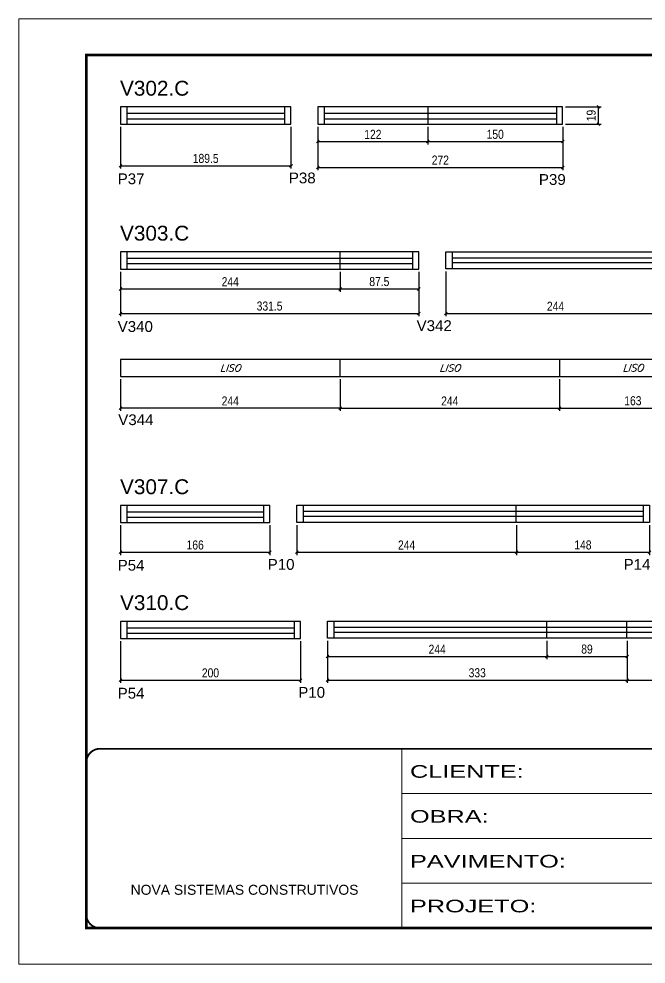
# Model space of a CAD drawing. Header units: millimetres. Extents: x 1959 to 8212, y 239 to 4735.
# Drawn here: x 3557 to 4254, y 2537 to 3587 of the extents above; entities that cross this region are included whole.
import ezdxf

# ---------------------------------------------------------------- set-up
doc = ezdxf.new("R2010")
doc.units = ezdxf.units.MM
doc.linetypes.add('CONTINUO', pattern=[0])
doc.linetypes.add('DASHED', pattern=[0.75, 0.5, -0.25])
for name, color, linetype in [('5', 5, 'Continuous'), ('COTA', 241, 'Continuous'), ('NOMENCLATURA', 7, 'Continuous'), ('Painéis', 200, 'Continuous'), ('SARR_2.2x7', 40, 'Continuous'), ('texto', 7, 'Continuous')]:
    doc.layers.add(name, color=color, linetype=linetype)
doc.layers.add('Folhas', color=255, linetype='Continuous', lineweight=9)
doc.layers.add('SARRAFO DE PRESSAO', color=251, linetype='DASHED', lineweight=9)
doc.styles.add('ARIAL', font='arial.ttf')
doc.styles.add('COTA TECNICA', font='techl___.ttf', dxfattribs={"height": 10})
doc.styles.add('COTA TECNICA-50', font='techl___.ttf', dxfattribs={"height": 10})
doc.styles.add('ROMANS', font='romans.shx')
doc.styles.get("Standard").update_dxf_attribs({"font": 'arial.ttf'})
doc.styles.add('Tecnologia', font='')
doc.styles.get('Tecnologia').set_extended_font_data('Forgotten Futurist')
doc.dimstyles.new('COTA PAINEL-50', dxfattribs={"dimtxt": 10, "dimasz": 3, "dimexe": 3, "dimexo": 3, "dimgap": 3, "dimtad": 1, "dimdec": 1, "dimzin": 12, "dimdsep": 46, "dimtxsty": 'COTA TECNICA-50', "dimblk1": 'OBLIQUE', "dimblk2": 'OBLIQUE', "dimsah": 1, "dimcen": 0.9, "dimclrd": 4, "dimclre": 4, "dimclrt": 240, "dimadec": 1, "dimazin": 3, "dimtfac": 1, "dimtdec": 1, "dimtmove": 0, "dimatfit": 3, "dimfxl": 1, "dimtolj": 1, "dimtzin": 12, "dimarcsym": 0})
doc.dimstyles.new('PAINEL', dxfattribs={"dimtxt": 10, "dimasz": 3, "dimexe": 3, "dimexo": 3, "dimgap": 3, "dimtad": 1, "dimdec": 1, "dimzin": 12, "dimdsep": 46, "dimtxsty": 'COTA TECNICA', "dimblk1": 'OBLIQUE', "dimblk2": 'OBLIQUE', "dimsah": 1, "dimcen": 0.9, "dimclrd": 4, "dimclre": 4, "dimclrt": 240, "dimadec": 1, "dimazin": 3, "dimtfac": 1, "dimtdec": 1, "dimtmove": 0, "dimatfit": 3, "dimfxl": 1, "dimtolj": 1, "dimtzin": 12, "dimarcsym": 0})

# ---------------------------------------------------------------- blocks, each defined once
blk = doc.blocks.new('9999999999')
at = {"color": 30, "linetype": 'CONTINUO'}
for p, q in [((98564.6, 34230.2), (98564.6, 34429.4)), ((98564.6, 34379.6), (99584, 34379.6)), ((98564.6, 34329.8), (99488, 34329.8)), ((98564.6, 34280), (99488, 34280))]:
    blk.add_line(p, q, dxfattribs=at)
at = {"color": 30, "linetype": 'CONTINUO', "const_width": 2}
blk.add_lwpolyline([(99584, 34230.2), (99584, 34414.4, 0.414214), (99569, 34429.4), (98229, 34429.4, 0.414214), (98214, 34414.4), (98214, 34245.2, 0.414214), (98229, 34230.2), (99584, 34230.2)], format="xyb", dxfattribs=at)
at = {"layer": 'Folhas'}
blk.add_lwpolyline([(98139, 34190.2), (99624, 34190.2), (99624, 35240.2), (98139, 35240.2)], close=True, dxfattribs=at)
at = {"layer": 'Folhas', "color": 30, "const_width": 3}
blk.add_lwpolyline([(98214, 34230.2), (99584, 34230.2), (99584, 35200.2), (98214, 35200.2)], close=True, dxfattribs=at)
at = {"color": 7, "linetype": 'Continuous', "ltscale": 5, "style": 'ARIAL'}
blk.add_text('NOVA SISTEMAS CONSTRUTIVOS', height=11.059, dxfattribs=at).set_placement((98263.2, 34267.2))
at = {"layer": 'Folhas', "color": 7, "style": 'Tecnologia', "width": 1.5}
for s, p in [('CLIENTE:', (98573.7, 34397.2)), ('OBRA:', (98573.7, 34347.3)), ('PAVIMENTO:', (98573.7, 34297.5)), ('PROJETO:', (98573.7, 34247.7))]:
    blk.add_text(s, height=14, dxfattribs=at).set_placement(p)
blk = doc.blocks.new('_Oblique')
at = {"color": 0, "linetype": 'ByBlock', "lineweight": -2}
blk.add_line((-0.5, -0.5), (0.5, 0.5), dxfattribs=at)
blk = doc.blocks.new('*D14')
at = {"layer": 'COTA', "color": 4, "linetype": 'ByBlock', "lineweight": -2, "transparency": 16777216}
for p, q in [((3670.2, 3305.8), (3670.2, 3256.3)), ((4001.7, 3305.8), (4001.7, 3256.3)), ((3670.2, 3259.3), (4001.7, 3259.3))]:
    blk.add_line(p, q, dxfattribs=at)
at = {"layer": 'Defpoints', "color": 0, "linetype": 'ByBlock', "transparency": 16777216}
for p in [(3670.2, 3308.8), (4001.7, 3308.8), (4001.7, 3259.3)]:
    blk.add_point(p, dxfattribs=at)
at = {"layer": 'COTA', "color": 4, "linetype": 'ByBlock', "lineweight": -2, "transparency": 16777216, "xscale": 3, "yscale": 3, "zscale": 3, "rotation": 180}
blk.add_blockref('_Oblique', (3670.2, 3259.3), dxfattribs=at)
at = {"layer": 'COTA', "color": 4, "linetype": 'ByBlock', "lineweight": -2, "transparency": 16777216, "xscale": 3, "yscale": 3, "zscale": 3}
blk.add_blockref('_Oblique', (4001.7, 3259.3), dxfattribs=at)
at = {"layer": 'COTA', "color": 240, "linetype": 'ByBlock', "transparency": 16777216, "insert": (3835.9, 3267.6), "char_height": 10, "attachment_point": 5, "style": 'COTA TECNICA-50'}
blk.add_mtext('\\A1;331.5', dxfattribs=at)
blk = doc.blocks.new('*D11')
at = {"layer": 'COTA', "color": 4, "linetype": 'ByBlock', "lineweight": -2, "transparency": 16777216}
for p, q in [((4031.7, 3306), (4031.7, 3256.3)), ((4275.7, 3306), (4275.7, 3256.3)), ((4031.7, 3259.3), (4275.7, 3259.3))]:
    blk.add_line(p, q, dxfattribs=at)
at = {"layer": 'Defpoints', "color": 0, "linetype": 'ByBlock', "transparency": 16777216}
for p in [(4031.7, 3309), (4275.7, 3309), (4275.7, 3259.3)]:
    blk.add_point(p, dxfattribs=at)
at = {"layer": 'COTA', "color": 4, "linetype": 'ByBlock', "lineweight": -2, "transparency": 16777216, "xscale": 3, "yscale": 3, "zscale": 3, "rotation": 180}
blk.add_blockref('_Oblique', (4031.7, 3259.3), dxfattribs=at)
at = {"layer": 'COTA', "color": 4, "linetype": 'ByBlock', "lineweight": -2, "transparency": 16777216, "xscale": 3, "yscale": 3, "zscale": 3}
blk.add_blockref('_Oblique', (4275.7, 3259.3), dxfattribs=at)
at = {"layer": 'COTA', "color": 240, "linetype": 'ByBlock', "transparency": 16777216, "insert": (4153.7, 3267.4), "char_height": 10, "attachment_point": 5, "style": 'COTA TECNICA-50'}
blk.add_mtext('\\A1;244', dxfattribs=at)
blk = doc.blocks.new('*D15')
at = {"layer": 'COTA', "color": 4, "lineweight": -2, "transparency": 16777216}
for p, q in [((3670.2, 3305.8), (3670.2, 3283.6)), ((3914.2, 3305.8), (3914.2, 3283.6)), ((3670.2, 3286.6), (3914.2, 3286.6))]:
    blk.add_line(p, q, dxfattribs=at)
at = {"layer": 'Defpoints', "color": 0, "transparency": 16777216}
for p in [(3670.2, 3308.8), (3914.2, 3308.8), (3914.2, 3286.6)]:
    blk.add_point(p, dxfattribs=at)
at = {"layer": 'COTA', "color": 4, "lineweight": -2, "transparency": 16777216, "xscale": 3, "yscale": 3, "zscale": 3, "rotation": 180}
blk.add_blockref('_Oblique', (3670.2, 3286.6), dxfattribs=at)
at = {"layer": 'COTA', "color": 4, "lineweight": -2, "transparency": 16777216, "xscale": 3, "yscale": 3, "zscale": 3}
blk.add_blockref('_Oblique', (3914.2, 3286.6), dxfattribs=at)
at = {"layer": 'COTA', "color": 240, "transparency": 16777216, "insert": (3792.2, 3294.7), "char_height": 10, "attachment_point": 5, "style": 'COTA TECNICA'}
blk.add_mtext('\\A1;244', dxfattribs=at)
blk = doc.blocks.new('*D16')
at = {"layer": 'COTA', "color": 4, "lineweight": -2, "transparency": 16777216}
for p, q in [((3914.2, 3305.8), (3914.2, 3283.6)), ((4001.7, 3305.8), (4001.7, 3283.6)), ((3914.2, 3286.6), (4001.7, 3286.6))]:
    blk.add_line(p, q, dxfattribs=at)
at = {"layer": 'Defpoints', "color": 0, "transparency": 16777216}
for p in [(3914.2, 3308.8), (4001.7, 3308.8), (4001.7, 3286.6)]:
    blk.add_point(p, dxfattribs=at)
at = {"layer": 'COTA', "color": 4, "lineweight": -2, "transparency": 16777216, "xscale": 3, "yscale": 3, "zscale": 3, "rotation": 180}
blk.add_blockref('_Oblique', (3914.2, 3286.6), dxfattribs=at)
at = {"layer": 'COTA', "color": 4, "lineweight": -2, "transparency": 16777216, "xscale": 3, "yscale": 3, "zscale": 3}
blk.add_blockref('_Oblique', (4001.7, 3286.6), dxfattribs=at)
at = {"layer": 'COTA', "color": 240, "transparency": 16777216, "insert": (3957.9, 3294.8), "char_height": 10, "attachment_point": 5, "style": 'COTA TECNICA'}
blk.add_mtext('\\A1;87.5', dxfattribs=at)
blk = doc.blocks.new('*D17')
at = {"layer": 'COTA', "color": 4, "lineweight": -2, "transparency": 16777216}
for p, q in [((3670.2, 3186.4), (3670.2, 3151.2)), ((3914.2, 3186.4), (3914.2, 3151.2)), ((3914.2, 3154.2), (3670.2, 3154.2))]:
    blk.add_line(p, q, dxfattribs=at)
at = {"layer": 'Defpoints', "color": 0, "transparency": 16777216}
for p in [(3670.2, 3189.4), (3914.2, 3189.4), (3670.2, 3154.2)]:
    blk.add_point(p, dxfattribs=at)
at = {"layer": 'COTA', "color": 4, "lineweight": -2, "transparency": 16777216, "xscale": 3, "yscale": 3, "zscale": 3, "rotation": 180}
blk.add_blockref('_Oblique', (3670.2, 3154.2), dxfattribs=at)
at = {"layer": 'COTA', "color": 4, "lineweight": -2, "transparency": 16777216, "xscale": 3, "yscale": 3, "zscale": 3}
blk.add_blockref('_Oblique', (3914.2, 3154.2), dxfattribs=at)
at = {"layer": 'COTA', "color": 240, "transparency": 16777216, "insert": (3792.2, 3162.2), "char_height": 10, "attachment_point": 5, "style": 'COTA TECNICA'}
blk.add_mtext('\\A1;244', dxfattribs=at)
blk = doc.blocks.new('*D18')
at = {"layer": 'COTA', "color": 4, "lineweight": -2, "transparency": 16777216}
for p, q in [((3914.2, 3186.4), (3914.2, 3151.2)), ((4158.2, 3186.4), (4158.2, 3151.2)), ((3914.2, 3154.2), (4158.2, 3154.2))]:
    blk.add_line(p, q, dxfattribs=at)
at = {"layer": 'Defpoints', "color": 0, "transparency": 16777216}
for p in [(3914.2, 3189.4), (4158.2, 3189.4), (4158.2, 3154.2)]:
    blk.add_point(p, dxfattribs=at)
at = {"layer": 'COTA', "color": 4, "lineweight": -2, "transparency": 16777216, "xscale": 3, "yscale": 3, "zscale": 3, "rotation": 180}
blk.add_blockref('_Oblique', (3914.2, 3154.2), dxfattribs=at)
at = {"layer": 'COTA', "color": 4, "lineweight": -2, "transparency": 16777216, "xscale": 3, "yscale": 3, "zscale": 3}
blk.add_blockref('_Oblique', (4158.2, 3154.2), dxfattribs=at)
at = {"layer": 'COTA', "color": 240, "transparency": 16777216, "insert": (4036.2, 3162.2), "char_height": 10, "attachment_point": 5, "style": 'COTA TECNICA'}
blk.add_mtext('\\A1;244', dxfattribs=at)
blk = doc.blocks.new('*D19')
at = {"layer": 'COTA', "color": 4, "lineweight": -2, "transparency": 16777216}
for p, q in [((4158.2, 3186.4), (4158.2, 3151.2)), ((4321.2, 3186.4), (4321.2, 3151.2)), ((4158.2, 3154.2), (4321.2, 3154.2))]:
    blk.add_line(p, q, dxfattribs=at)
at = {"layer": 'Defpoints', "color": 0, "transparency": 16777216}
for p in [(4158.2, 3189.4), (4321.2, 3189.4), (4321.2, 3154.2)]:
    blk.add_point(p, dxfattribs=at)
at = {"layer": 'COTA', "color": 4, "lineweight": -2, "transparency": 16777216, "xscale": 3, "yscale": 3, "zscale": 3, "rotation": 180}
blk.add_blockref('_Oblique', (4158.2, 3154.2), dxfattribs=at)
at = {"layer": 'COTA', "color": 4, "lineweight": -2, "transparency": 16777216, "xscale": 3, "yscale": 3, "zscale": 3}
blk.add_blockref('_Oblique', (4321.2, 3154.2), dxfattribs=at)
at = {"layer": 'COTA', "color": 240, "transparency": 16777216, "insert": (4239.7, 3162.4), "char_height": 10, "attachment_point": 5, "style": 'COTA TECNICA'}
blk.add_mtext('\\A1;163', dxfattribs=at)
blk = doc.blocks.new('*D21')
at = {"layer": 'COTA', "color": 4, "linetype": 'ByBlock', "lineweight": -2, "transparency": 16777216}
for p, q in [((3670.2, 3466.8), (3670.2, 3420.4)), ((3859.7, 3466.8), (3859.7, 3420.4)), ((3670.2, 3423.4), (3859.7, 3423.4))]:
    blk.add_line(p, q, dxfattribs=at)
at = {"layer": 'Defpoints', "color": 0, "linetype": 'ByBlock', "transparency": 16777216}
for p in [(3670.2, 3469.8), (3859.7, 3469.8), (3859.7, 3423.4)]:
    blk.add_point(p, dxfattribs=at)
at = {"layer": 'COTA', "color": 4, "linetype": 'ByBlock', "lineweight": -2, "transparency": 16777216, "xscale": 3, "yscale": 3, "zscale": 3, "rotation": 180}
blk.add_blockref('_Oblique', (3670.2, 3423.4), dxfattribs=at)
at = {"layer": 'COTA', "color": 4, "linetype": 'ByBlock', "lineweight": -2, "transparency": 16777216, "xscale": 3, "yscale": 3, "zscale": 3}
blk.add_blockref('_Oblique', (3859.7, 3423.4), dxfattribs=at)
at = {"layer": 'COTA', "color": 240, "linetype": 'ByBlock', "transparency": 16777216, "insert": (3764.9, 3431.6), "char_height": 10, "attachment_point": 5, "style": 'COTA TECNICA-50'}
blk.add_mtext('\\A1;189.5', dxfattribs=at)
blk = doc.blocks.new('*D23')
at = {"layer": 'COTA', "color": 4, "linetype": 'ByBlock', "lineweight": -2, "transparency": 16777216}
for p, q in [((3889.7, 3466.8), (3889.7, 3418.7)), ((4161.7, 3466.8), (4161.7, 3418.7)), ((3889.7, 3421.7), (4161.7, 3421.7))]:
    blk.add_line(p, q, dxfattribs=at)
at = {"layer": 'Defpoints', "color": 0, "linetype": 'ByBlock', "transparency": 16777216}
for p in [(3889.7, 3469.8), (4161.7, 3469.8), (4161.7, 3421.7)]:
    blk.add_point(p, dxfattribs=at)
at = {"layer": 'COTA', "color": 4, "linetype": 'ByBlock', "lineweight": -2, "transparency": 16777216, "xscale": 3, "yscale": 3, "zscale": 3, "rotation": 180}
blk.add_blockref('_Oblique', (3889.7, 3421.7), dxfattribs=at)
at = {"layer": 'COTA', "color": 4, "linetype": 'ByBlock', "lineweight": -2, "transparency": 16777216, "xscale": 3, "yscale": 3, "zscale": 3}
blk.add_blockref('_Oblique', (4161.7, 3421.7), dxfattribs=at)
at = {"layer": 'COTA', "color": 240, "linetype": 'ByBlock', "transparency": 16777216, "insert": (4025.7, 3429.8), "char_height": 10, "attachment_point": 5, "style": 'COTA TECNICA-50'}
blk.add_mtext('\\A1;272', dxfattribs=at)
blk = doc.blocks.new('*D24')
at = {"layer": 'COTA', "color": 4, "lineweight": -2, "transparency": 16777216}
for p, q in [((3889.7, 3466.8), (3889.7, 3447.3)), ((4011.7, 3466.8), (4011.7, 3447.3)), ((3889.7, 3450.3), (4011.7, 3450.3))]:
    blk.add_line(p, q, dxfattribs=at)
at = {"layer": 'Defpoints', "color": 0, "transparency": 16777216}
for p in [(3889.7, 3469.8), (4011.7, 3469.8), (4011.7, 3450.3)]:
    blk.add_point(p, dxfattribs=at)
at = {"layer": 'COTA', "color": 4, "lineweight": -2, "transparency": 16777216, "xscale": 3, "yscale": 3, "zscale": 3, "rotation": 180}
blk.add_blockref('_Oblique', (3889.7, 3450.3), dxfattribs=at)
at = {"layer": 'COTA', "color": 4, "lineweight": -2, "transparency": 16777216, "xscale": 3, "yscale": 3, "zscale": 3}
blk.add_blockref('_Oblique', (4011.7, 3450.3), dxfattribs=at)
at = {"layer": 'COTA', "color": 240, "transparency": 16777216, "insert": (3950.7, 3458.4), "char_height": 10, "attachment_point": 5, "style": 'COTA TECNICA'}
blk.add_mtext('\\A1;122', dxfattribs=at)
blk = doc.blocks.new('*D25')
at = {"layer": 'COTA', "color": 4, "lineweight": -2, "transparency": 16777216}
for p, q in [((4011.7, 3466.8), (4011.7, 3447.3)), ((4161.7, 3466.8), (4161.7, 3447.3)), ((4011.7, 3450.3), (4161.7, 3450.3))]:
    blk.add_line(p, q, dxfattribs=at)
at = {"layer": 'Defpoints', "color": 0, "transparency": 16777216}
for p in [(4011.7, 3469.8), (4161.7, 3469.8), (4161.7, 3450.3)]:
    blk.add_point(p, dxfattribs=at)
at = {"layer": 'COTA', "color": 4, "lineweight": -2, "transparency": 16777216, "xscale": 3, "yscale": 3, "zscale": 3, "rotation": 180}
blk.add_blockref('_Oblique', (4011.7, 3450.3), dxfattribs=at)
at = {"layer": 'COTA', "color": 4, "lineweight": -2, "transparency": 16777216, "xscale": 3, "yscale": 3, "zscale": 3}
blk.add_blockref('_Oblique', (4161.7, 3450.3), dxfattribs=at)
at = {"layer": 'COTA', "color": 240, "transparency": 16777216, "insert": (4086.7, 3458.4), "char_height": 10, "attachment_point": 5, "style": 'COTA TECNICA'}
blk.add_mtext('\\A1;150', dxfattribs=at)
blk = doc.blocks.new('*D22')
at = {"layer": 'COTA', "color": 4, "lineweight": -2, "transparency": 16777216}
for p, q in [((4164.7, 3488.8), (4204.5, 3488.8)), ((4201.5, 3469.8), (4201.5, 3488.8)), ((4164.7, 3469.8), (4204.5, 3469.8))]:
    blk.add_line(p, q, dxfattribs=at)
at = {"layer": 'Defpoints', "color": 0, "transparency": 16777216}
for p in [(4161.7, 3488.8), (4201.5, 3488.8), (4161.7, 3469.8)]:
    blk.add_point(p, dxfattribs=at)
at = {"layer": 'COTA', "color": 4, "lineweight": -2, "transparency": 16777216, "xscale": 3, "yscale": 3, "zscale": 3}
for p, rotation in [((4201.5, 3488.8), 90), ((4201.5, 3469.8), 270)]:
    blk.add_blockref('_Oblique', p, dxfattribs=dict(at, rotation=rotation))
at = {"layer": 'COTA', "color": 240, "transparency": 16777216, "insert": (4193.4, 3479.3), "char_height": 10, "attachment_point": 5, "rotation": 90, "style": 'COTA TECNICA'}
blk.add_mtext('\\A1;19', dxfattribs=at)
blk = doc.blocks.new('*D33')
at = {"layer": 'COTA', "color": 4, "linetype": 'ByBlock', "lineweight": -2, "transparency": 16777216}
for p, q in [((3670.2, 3024.1), (3670.2, 2991.1)), ((3836.2, 3024.1), (3836.2, 2991.1)), ((3670.2, 2994.1), (3836.2, 2994.1))]:
    blk.add_line(p, q, dxfattribs=at)
at = {"layer": 'Defpoints', "color": 0, "linetype": 'ByBlock', "transparency": 16777216}
for p in [(3670.2, 3027.1), (3836.2, 3027.1), (3836.2, 2994.1)]:
    blk.add_point(p, dxfattribs=at)
at = {"layer": 'COTA', "color": 4, "linetype": 'ByBlock', "lineweight": -2, "transparency": 16777216, "xscale": 3, "yscale": 3, "zscale": 3, "rotation": 180}
blk.add_blockref('_Oblique', (3670.2, 2994.1), dxfattribs=at)
at = {"layer": 'COTA', "color": 4, "linetype": 'ByBlock', "lineweight": -2, "transparency": 16777216, "xscale": 3, "yscale": 3, "zscale": 3}
blk.add_blockref('_Oblique', (3836.2, 2994.1), dxfattribs=at)
at = {"layer": 'COTA', "color": 240, "linetype": 'ByBlock', "transparency": 16777216, "insert": (3753.2, 3002.2), "char_height": 10, "attachment_point": 5, "style": 'COTA TECNICA-50'}
blk.add_mtext('\\A1;166', dxfattribs=at)
blk = doc.blocks.new('*D30')
at = {"layer": 'COTA', "color": 4, "linetype": 'ByBlock', "lineweight": -2, "transparency": 16777216}
for p, q in [((3866.2, 3024.3), (3866.2, 2991.1)), ((4110.2, 3024.3), (4110.2, 2991.1)), ((3866.2, 2994.1), (4110.2, 2994.1))]:
    blk.add_line(p, q, dxfattribs=at)
at = {"layer": 'Defpoints', "color": 0, "linetype": 'ByBlock', "transparency": 16777216}
for p in [(3866.2, 3027.3), (4110.2, 3027.3), (4110.2, 2994.1)]:
    blk.add_point(p, dxfattribs=at)
at = {"layer": 'COTA', "color": 4, "linetype": 'ByBlock', "lineweight": -2, "transparency": 16777216, "xscale": 3, "yscale": 3, "zscale": 3, "rotation": 180}
blk.add_blockref('_Oblique', (3866.2, 2994.1), dxfattribs=at)
at = {"layer": 'COTA', "color": 4, "linetype": 'ByBlock', "lineweight": -2, "transparency": 16777216, "xscale": 3, "yscale": 3, "zscale": 3}
blk.add_blockref('_Oblique', (4110.2, 2994.1), dxfattribs=at)
at = {"layer": 'COTA', "color": 240, "linetype": 'ByBlock', "transparency": 16777216, "insert": (3988.2, 3002.2), "char_height": 10, "attachment_point": 5, "style": 'COTA TECNICA-50'}
blk.add_mtext('\\A1;244', dxfattribs=at)
blk = doc.blocks.new('*D31')
at = {"layer": 'COTA', "color": 4, "linetype": 'ByBlock', "lineweight": -2, "transparency": 16777216}
for p, q in [((4110.2, 3024.3), (4110.2, 2991.1)), ((4258.2, 3024.3), (4258.2, 2991.1)), ((4110.2, 2994.1), (4258.2, 2994.1))]:
    blk.add_line(p, q, dxfattribs=at)
at = {"layer": 'Defpoints', "color": 0, "linetype": 'ByBlock', "transparency": 16777216}
for p in [(4110.2, 3027.3), (4258.2, 3027.3), (4258.2, 2994.1)]:
    blk.add_point(p, dxfattribs=at)
at = {"layer": 'COTA', "color": 4, "linetype": 'ByBlock', "lineweight": -2, "transparency": 16777216, "xscale": 3, "yscale": 3, "zscale": 3, "rotation": 180}
blk.add_blockref('_Oblique', (4110.2, 2994.1), dxfattribs=at)
at = {"layer": 'COTA', "color": 4, "linetype": 'ByBlock', "lineweight": -2, "transparency": 16777216, "xscale": 3, "yscale": 3, "zscale": 3}
blk.add_blockref('_Oblique', (4258.2, 2994.1), dxfattribs=at)
at = {"layer": 'COTA', "color": 240, "linetype": 'ByBlock', "transparency": 16777216, "insert": (4184.2, 3002.2), "char_height": 10, "attachment_point": 5, "style": 'COTA TECNICA-50'}
blk.add_mtext('\\A1;148', dxfattribs=at)
blk = doc.blocks.new('*D40')
at = {"layer": 'COTA', "color": 4, "linetype": 'ByBlock', "lineweight": -2, "transparency": 16777216}
for p, q in [((3670.2, 2895.4), (3670.2, 2849)), ((3870.2, 2895.4), (3870.2, 2849)), ((3670.2, 2852), (3870.2, 2852))]:
    blk.add_line(p, q, dxfattribs=at)
at = {"layer": 'Defpoints', "color": 0, "linetype": 'ByBlock', "transparency": 16777216}
for p in [(3670.2, 2898.4), (3870.2, 2898.4), (3870.2, 2852)]:
    blk.add_point(p, dxfattribs=at)
at = {"layer": 'COTA', "color": 4, "linetype": 'ByBlock', "lineweight": -2, "transparency": 16777216, "xscale": 3, "yscale": 3, "zscale": 3, "rotation": 180}
blk.add_blockref('_Oblique', (3670.2, 2852), dxfattribs=at)
at = {"layer": 'COTA', "color": 4, "linetype": 'ByBlock', "lineweight": -2, "transparency": 16777216, "xscale": 3, "yscale": 3, "zscale": 3}
blk.add_blockref('_Oblique', (3870.2, 2852), dxfattribs=at)
at = {"layer": 'COTA', "color": 240, "linetype": 'ByBlock', "transparency": 16777216, "insert": (3770.2, 2860.1), "char_height": 10, "attachment_point": 5, "style": 'COTA TECNICA-50'}
blk.add_mtext('\\A1;200', dxfattribs=at)
blk = doc.blocks.new('*D37')
at = {"layer": 'COTA', "color": 4, "linetype": 'ByBlock', "lineweight": -2, "transparency": 16777216}
for p, q in [((3900.2, 2895.6), (3900.2, 2849)), ((4233.2, 2895.6), (4233.2, 2849)), ((3900.2, 2852), (4233.2, 2852))]:
    blk.add_line(p, q, dxfattribs=at)
at = {"layer": 'Defpoints', "color": 0, "linetype": 'ByBlock', "transparency": 16777216}
for p in [(3900.2, 2898.6), (4233.2, 2898.6), (4233.2, 2852)]:
    blk.add_point(p, dxfattribs=at)
at = {"layer": 'COTA', "color": 4, "linetype": 'ByBlock', "lineweight": -2, "transparency": 16777216, "xscale": 3, "yscale": 3, "zscale": 3, "rotation": 180}
blk.add_blockref('_Oblique', (3900.2, 2852), dxfattribs=at)
at = {"layer": 'COTA', "color": 4, "linetype": 'ByBlock', "lineweight": -2, "transparency": 16777216, "xscale": 3, "yscale": 3, "zscale": 3}
blk.add_blockref('_Oblique', (4233.2, 2852), dxfattribs=at)
at = {"layer": 'COTA', "color": 240, "linetype": 'ByBlock', "transparency": 16777216, "insert": (4066.7, 2860.2), "char_height": 10, "attachment_point": 5, "style": 'COTA TECNICA-50'}
blk.add_mtext('\\A1;333', dxfattribs=at)
blk = doc.blocks.new('*D38')
at = {"layer": 'COTA', "color": 4, "linetype": 'ByBlock', "lineweight": -2, "transparency": 16777216}
for p, q in [((4233.2, 2895.6), (4233.2, 2849)), ((4477.2, 2895.6), (4477.2, 2849)), ((4233.2, 2852), (4477.2, 2852))]:
    blk.add_line(p, q, dxfattribs=at)
at = {"layer": 'Defpoints', "color": 0, "linetype": 'ByBlock', "transparency": 16777216}
for p in [(4233.2, 2898.6), (4477.2, 2898.6), (4477.2, 2852)]:
    blk.add_point(p, dxfattribs=at)
at = {"layer": 'COTA', "color": 4, "linetype": 'ByBlock', "lineweight": -2, "transparency": 16777216, "xscale": 3, "yscale": 3, "zscale": 3, "rotation": 180}
blk.add_blockref('_Oblique', (4233.2, 2852), dxfattribs=at)
at = {"layer": 'COTA', "color": 4, "linetype": 'ByBlock', "lineweight": -2, "transparency": 16777216, "xscale": 3, "yscale": 3, "zscale": 3}
blk.add_blockref('_Oblique', (4477.2, 2852), dxfattribs=at)
at = {"layer": 'COTA', "color": 240, "linetype": 'ByBlock', "transparency": 16777216, "insert": (4355.2, 2860.1), "char_height": 10, "attachment_point": 5, "style": 'COTA TECNICA-50'}
blk.add_mtext('\\A1;244', dxfattribs=at)
blk = doc.blocks.new('*D41')
at = {"layer": 'COTA', "color": 4, "lineweight": -2, "transparency": 16777216}
for p, q in [((3900.2, 2895.6), (3900.2, 2875.4)), ((4144.2, 2895.6), (4144.2, 2875.4)), ((3900.2, 2878.4), (4144.2, 2878.4))]:
    blk.add_line(p, q, dxfattribs=at)
at = {"layer": 'Defpoints', "color": 0, "transparency": 16777216}
for p in [(3900.2, 2898.6), (4144.2, 2898.6), (4144.2, 2878.4)]:
    blk.add_point(p, dxfattribs=at)
at = {"layer": 'COTA', "color": 4, "lineweight": -2, "transparency": 16777216, "xscale": 3, "yscale": 3, "zscale": 3, "rotation": 180}
blk.add_blockref('_Oblique', (3900.2, 2878.4), dxfattribs=at)
at = {"layer": 'COTA', "color": 4, "lineweight": -2, "transparency": 16777216, "xscale": 3, "yscale": 3, "zscale": 3}
blk.add_blockref('_Oblique', (4144.2, 2878.4), dxfattribs=at)
at = {"layer": 'COTA', "color": 240, "transparency": 16777216, "insert": (4022.2, 2886.5), "char_height": 10, "attachment_point": 5, "style": 'COTA TECNICA'}
blk.add_mtext('\\A1;244', dxfattribs=at)
blk = doc.blocks.new('*D42')
at = {"layer": 'COTA', "color": 4, "lineweight": -2, "transparency": 16777216}
for p, q in [((4144.2, 2895.6), (4144.2, 2875.4)), ((4233.2, 2895.6), (4233.2, 2875.4)), ((4144.2, 2878.4), (4233.2, 2878.4))]:
    blk.add_line(p, q, dxfattribs=at)
at = {"layer": 'Defpoints', "color": 0, "transparency": 16777216}
for p in [(4144.2, 2898.6), (4233.2, 2898.6), (4233.2, 2878.4)]:
    blk.add_point(p, dxfattribs=at)
at = {"layer": 'COTA', "color": 4, "lineweight": -2, "transparency": 16777216, "xscale": 3, "yscale": 3, "zscale": 3, "rotation": 180}
blk.add_blockref('_Oblique', (4144.2, 2878.4), dxfattribs=at)
at = {"layer": 'COTA', "color": 4, "lineweight": -2, "transparency": 16777216, "xscale": 3, "yscale": 3, "zscale": 3}
blk.add_blockref('_Oblique', (4233.2, 2878.4), dxfattribs=at)
at = {"layer": 'COTA', "color": 240, "transparency": 16777216, "insert": (4188.7, 2886.5), "char_height": 10, "attachment_point": 5, "style": 'COTA TECNICA'}
blk.add_mtext('\\A1;89', dxfattribs=at)

msp = doc.modelspace()

# ---------------------------------------------------------------- linework, layer by layer
at = {"layer": 'Painéis', "linetype": 'ByBlock'}
for p, q in [((4011.67, 3488.8), (4011.67, 3469.8)), ((3670.17, 3327.79), (3670.17, 3308.79)), ((4001.67, 3327.79), (3670.17, 3327.79)), ((3914.17, 3327.79), (3914.17, 3308.79)), ((4001.67, 3308.79), (4001.67, 3327.79)), ((3670.17, 3308.79), (4001.67, 3308.79)), ((4321.17, 3208.37), (3670.17, 3208.37)), ((3670.17, 3208.37), (3670.17, 3189.37)), ((3914.17, 3208.37), (3914.17, 3189.37)), ((4158.17, 3208.37), (4158.17, 3189.37)), ((3670.17, 3189.37), (4321.17, 3189.37)), ((4110.17, 3027.32), (4110.17, 3046.32)), ((4144.17, 2898.56), (4144.17, 2917.56)), ((4233.17, 2898.56), (4233.17, 2917.56))]:
    msp.add_line(p, q, dxfattribs=at)
for points in [[(3670.17, 3488.8), (3670.17, 3469.8), (3859.67, 3469.8), (3859.67, 3488.8)], [(3889.67, 3488.8), (3889.67, 3469.8), (4161.67, 3469.8), (4161.67, 3488.8)], [(4031.67, 3328), (4477.17, 3328), (4477.17, 3309), (4031.67, 3309)], [(3670.17, 3046.11), (3670.17, 3027.11), (3836.17, 3027.11), (3836.17, 3046.11)], [(3866.17, 3046.32), (4258.17, 3046.32), (4258.17, 3027.32), (3866.17, 3027.32)], [(3670.17, 2917.35), (3670.17, 2898.35), (3870.17, 2898.35), (3870.17, 2917.35)], [(3900.17, 2917.56), (4477.17, 2917.56), (4477.17, 2898.56), (3900.17, 2898.56)]]:
    msp.add_lwpolyline(points, close=True, dxfattribs=at)
at = {"layer": 'SARR_2.2x7', "linetype": 'Continuous'}
for p, q in [((3677.17, 3488.8), (3677.17, 3469.8)), ((3852.67, 3488.8), (3852.67, 3469.8)), ((3896.67, 3488.8), (3896.67, 3469.8)), ((4154.67, 3488.8), (4154.67, 3469.8)), ((3677.17, 3481.8), (3852.67, 3481.8)), ((3677.17, 3475.8), (3852.67, 3475.8)), ((3896.67, 3481.8), (4154.67, 3481.8)), ((3896.67, 3475.8), (4154.67, 3475.8)), ((3677.17, 3327.79), (3677.17, 3308.79)), ((3677.17, 3320.79), (3994.67, 3320.79)), ((3994.67, 3327.79), (3994.67, 3308.79)), ((4038.67, 3328), (4038.67, 3309)), ((4275.67, 3321), (4038.67, 3321)), ((3677.17, 3314.79), (3994.67, 3314.79)), ((4038.67, 3316), (4275.67, 3316)), ((3677.17, 3046.11), (3677.17, 3027.11)), ((3829.17, 3046.11), (3829.17, 3027.11)), ((3873.17, 3046.32), (3873.17, 3027.32)), ((4251.17, 3046.32), (4251.17, 3027.32)), ((3677.17, 3039.11), (3829.17, 3039.11)), ((4110.17, 3039.32), (3873.17, 3039.32)), ((4251.17, 3039.32), (4110.17, 3039.32)), ((3677.17, 3033.11), (3829.17, 3033.11)), ((3873.17, 3034.32), (4110.17, 3034.32)), ((4110.17, 3034.32), (4251.17, 3034.32)), ((3677.17, 2917.35), (3677.17, 2898.35)), ((3677.17, 2910.35), (3863.17, 2910.35)), ((3863.17, 2917.35), (3863.17, 2898.35)), ((3907.17, 2917.56), (3907.17, 2898.56)), ((4233.17, 2910.56), (3907.17, 2910.56)), ((4470.17, 2910.56), (4233.17, 2910.56)), ((3677.17, 2904.35), (3863.17, 2904.35)), ((3907.17, 2905.56), (4233.17, 2905.56)), ((4233.17, 2905.56), (4470.17, 2905.56))]:
    msp.add_line(p, q, dxfattribs=at)

# ---------------------------------------------------------------- block references
at = {"layer": 'SARRAFO DE PRESSAO', "color": 6, "linetype": 'ByBlock'}
msp.add_blockref('9999999999', (-94581.71, -31653.56), dxfattribs=at)

# ---------------------------------------------------------------- texts
at = {"layer": '5', "linetype": 'Continuous'}
for s, rotation, p in [('P37', 359.99996, (3667.08, 3403.01)), ('P38', 359.99996, (3857.3, 3403.96)), ('P39', 0.00004, (4135.26, 3402.25)), ('V340', 359.99996, (3667.08, 3238.92)), ('V342', 359.99996, (3999.3, 3239.87)), ('V344', 359.99996, (3667.69, 3135.36)), ('P54', 359.99996, (3667.08, 2973.73)), ('P10', 359.99996, (3833.8, 2974.68)), ('P14', 359.99996, (4229.43, 2974.68)), ('P54', 359.99996, (3667.08, 2831.56)), ('P10', 359.99996, (3867.8, 2832.52))]:
    msp.add_text(s, height=12, rotation=rotation, dxfattribs=at).set_placement(p)
at = {"layer": 'NOMENCLATURA', "linetype": 'Continuous'}
for s, p in [('V302.C', (3669.7, 3501.37)), ('V303.C', (3669.7, 3340.36)), ('V307.C', (3669.7, 3058.68)), ('V310.C', (3669.7, 2929.92))]:
    msp.add_text(s, height=16.5, dxfattribs=at).set_placement(p)
at = {"layer": 'texto', "color": 2, "char_height": 8, "attachment_point": 5, "style": 'ROMANS'}
for insert in [(3792.17, 3198.85), (4036.17, 3198.84), (4239.67, 3199)]:
    msp.add_mtext('{\\Q19;\\C256;LISO}', dxfattribs=dict(at, insert=insert))

# ---------------------------------------------------------------- dimensions: what is measured, and where the dimension line sits
at = {"layer": 'COTA'}
dim = msp.add_linear_dim(base=(4201.46, 3488.8), p1=(4161.67, 3469.8), p2=(4161.67, 3488.8), angle=90, dimstyle='PAINEL', dxfattribs=at)
dim.commit()
dim.dimension.update_dxf_attribs({"geometry": '*D22', "text_midpoint": (4193.38, 3479.3)})
at = {"layer": 'COTA', "color": 1, "linetype": 'ByBlock'}
for base, p1, p2, picture, middle in [((3859.67, 3423.43), (3670.17, 3469.8), (3859.67, 3469.8), '*D21', (3764.92, 3431.56)), ((4161.67, 3421.72), (3889.67, 3469.8), (4161.67, 3469.8), '*D23', (4025.67, 3429.79)), ((4001.67, 3259.33), (3670.17, 3308.79), (4001.67, 3308.79), '*D14', (3835.92, 3267.55)), ((4275.67, 3259.33), (4031.67, 3309), (4275.67, 3309), '*D11', (4153.67, 3267.41)), ((3836.17, 2994.15), (3670.17, 3027.11), (3836.17, 3027.11), '*D33', (3753.17, 3002.25)), ((4110.17, 2994.15), (3866.17, 3027.32), (4110.17, 3027.32), '*D30', (3988.17, 3002.22)), ((4258.17, 2994.15), (4110.17, 3027.32), (4258.17, 3027.32), '*D31', (4184.17, 3002.24)), ((3870.17, 2851.98), (3670.17, 2898.35), (3870.17, 2898.35), '*D40', (3770.17, 2860.08)), ((4233.17, 2851.98), (3900.17, 2898.56), (4233.17, 2898.56), '*D37', (4066.67, 2860.2)), ((4477.17, 2851.98), (4233.17, 2898.56), (4477.17, 2898.56), '*D38', (4355.17, 2860.05))]:
    dim = msp.add_linear_dim(base=base, p1=p1, p2=p2, dimstyle='COTA PAINEL-50', override={"dimarcsym": 1}, dxfattribs=at)
    dim.commit()
    dim.dimension.update_dxf_attribs({"geometry": picture, "text_midpoint": middle})
at = {"layer": 'COTA'}
for base, p1, p2, picture, middle in [((4011.67, 3450.34), (3889.67, 3469.8), (4011.67, 3469.8), '*D24', (3950.67, 3458.4)), ((3914.17, 3286.62), (3670.17, 3308.79), (3914.17, 3308.79), '*D15', (3792.17, 3294.69)), ((3670.17, 3154.17), (3914.17, 3189.37), (3670.17, 3189.37), '*D17', (3792.17, 3162.24)), ((4158.17, 3154.17), (3914.17, 3189.37), (4158.17, 3189.37), '*D18', (4036.17, 3162.24)), ((4321.17, 3154.17), (4158.17, 3189.37), (4321.17, 3189.37), '*D19', (4239.67, 3162.39)), ((4144.17, 2878.39), (3900.17, 2898.56), (4144.17, 2898.56), '*D41', (4022.17, 2886.47))]:
    dim = msp.add_linear_dim(base=base, p1=p1, p2=p2, dimstyle='PAINEL', dxfattribs=at)
    dim.commit()
    dim.dimension.update_dxf_attribs({"geometry": picture, "text_midpoint": middle})
for base, p1, p2, picture, middle in [((4161.67, 3450.34), (4011.67, 3469.8), (4161.67, 3469.8), '*D25', (4086.67, 3458.45)), ((4001.67, 3286.62), (3914.17, 3308.79), (4001.67, 3308.79), '*D16', (3957.92, 3294.75)), ((4233.17, 2878.39), (4144.17, 2898.56), (4233.17, 2898.56), '*D42', (4188.67, 2886.5))]:
    dim = msp.add_linear_dim(base=base, p1=p1, p2=p2, dimstyle='PAINEL', override={"dimtmove": 1}, dxfattribs=at)
    dim.commit()
    dim.dimension.update_dxf_attribs({"geometry": picture, "text_midpoint": middle})

doc.saveas('drawing.dxf')
